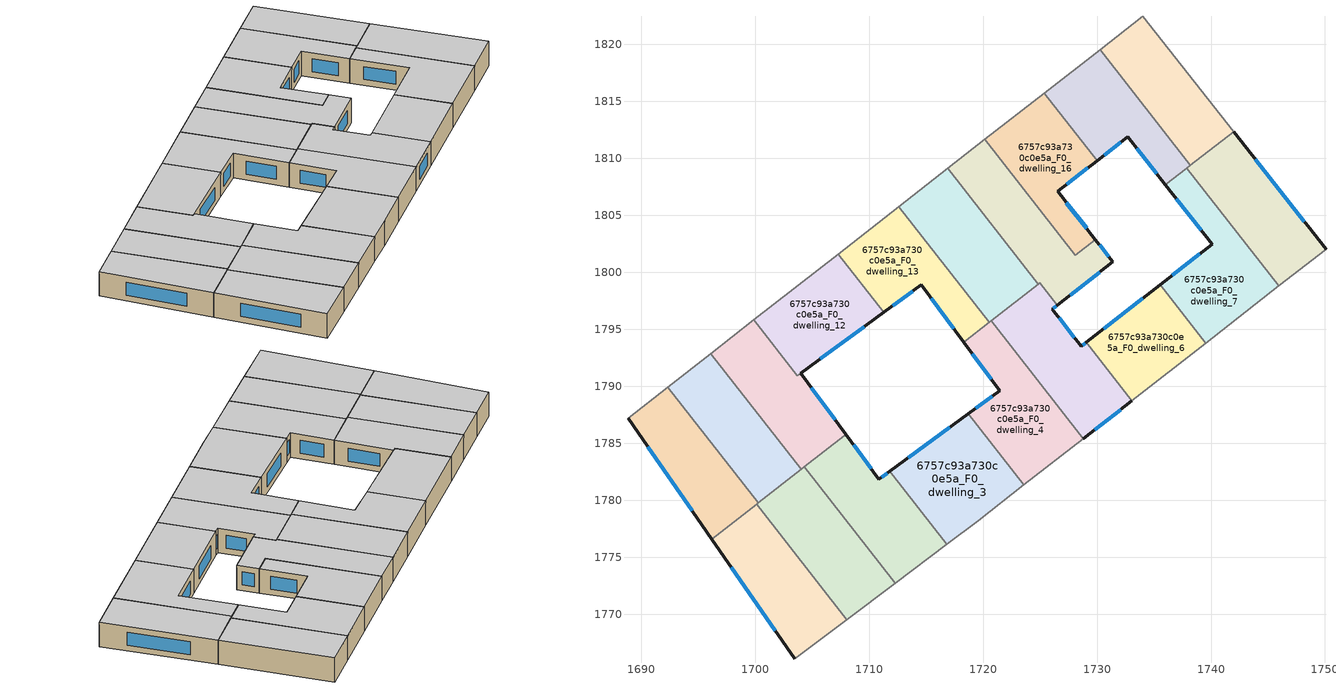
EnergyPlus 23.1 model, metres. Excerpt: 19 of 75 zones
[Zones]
6757c93a730c0e5a_F0_dwelling_0
 floor ground (EU_floor_Construction): 1700.1,1779.65 1708.03,1769.51 1703.46,1766.07 1696.18,1776.58 z0
 wall outside (EU_wall_Construction): 1696.18,1776.58 1703.46,1766.07 z0:3
 wall adiabatic (EU_wall_Construction): 1703.46,1766.07 1708.03,1769.51 z0:3
 wall to 6757c93a730c0e5a_F0_dwelling_1 (EU_wall_Construction): 1708.03,1769.51 1700.1,1779.65 z0:3
 wall to 6757c93a730c0e5a_F0_dwelling_9 (EU_wall_Construction): 1700.1,1779.65 1696.18,1776.58 z0:3
 window (EU_Window_Construction): 1697.89,1774.11 1701.75,1768.53 z0.7:2.3
 ceiling to 6757c93a730c0e5a_F1_dwelling_0 (EU_floor_Construction): 1708.03,1769.51 1700.1,1779.65 1696.18,1776.58 1703.46,1766.07 z3
6757c93a730c0e5a_F0_dwelling_1
 floor ground (EU_floor_Construction): 1704.29,1782.92 1712.27,1772.7 1708.03,1769.51 1700.1,1779.65 z0
 wall to 6757c93a730c0e5a_F0_dwelling_2 (EU_wall_Construction): 1712.27,1772.7 1704.29,1782.92 z0:3
 wall adiabatic (EU_wall_Construction): 1708.03,1769.51 1712.27,1772.7 z0:3
 wall to 6757c93a730c0e5a_F0_dwelling_10 (EU_wall_Construction): 1704.02,1782.71 1700.24,1779.76 z0:3
 wall to 6757c93a730c0e5a_F0_dwelling_9 (EU_wall_Construction): 1700.24,1779.76 1700.1,1779.65 z0:3
 wall to 6757c93a730c0e5a_F0_dwelling_11 (EU_wall_Construction): 1704.29,1782.92 1704.02,1782.71 z0:3
 ceiling to 6757c93a730c0e5a_F1_dwelling_1 (EU_floor_Construction): 1712.27,1772.7 1704.29,1782.92 1700.1,1779.65 1708.03,1769.51 z3
6757c93a730c0e5a_F0_dwelling_10
 floor ground (EU_floor_Construction): 1696.08,1792.87 1704.02,1782.71 1700.24,1779.76 1692.31,1789.92 z0
 wall to 6757c93a730c0e5a_F0_dwelling_9 (EU_wall_Construction): 1692.31,1789.92 1700.24,1779.76 z0:3
 wall adiabatic (EU_wall_Construction): 1696.08,1792.87 1692.31,1789.92 z0:3
 wall to 6757c93a730c0e5a_F0_dwelling_11 (EU_wall_Construction): 1704.02,1782.71 1696.08,1792.87 z0:3
 ceiling to 6757c93a730c0e5a_F1_dwelling_10 (EU_floor_Construction): 1704.02,1782.71 1696.08,1792.87 1692.31,1789.92 1700.24,1779.76 z3
6757c93a730c0e5a_F0_dwelling_11
 floor ground (EU_floor_Construction): 1703.99,1791.15 1707.95,1785.78 1707.79,1785.66 1704.02,1782.71 1696.08,1792.87 1699.86,1795.82 1703.68,1790.92 z0
 wall outside (EU_wall_Construction): 1707.95,1785.78 1703.99,1791.15 z0:3
 wall adiabatic (EU_wall_Construction): 1699.86,1795.82 1696.08,1792.87 z0:3
 wall to 6757c93a730c0e5a_F0_dwelling_12 (EU_wall_Construction): 1703.99,1791.15 1703.68,1790.92 1699.86,1795.82 z0:3
 wall to 6757c93a730c0e5a_F0_dwelling_2 (EU_wall_Construction): 1704.29,1782.92 1707.79,1785.66 1707.95,1785.78 z0:3
 window (EU_Window_Construction): 1707.02,1787.04 1704.92,1789.89 z0.7:2.3
 ceiling to 6757c93a730c0e5a_F1_dwelling_11 (EU_floor_Construction): 1707.79,1785.66 1707.95,1785.78 1703.99,1791.15 1703.68,1790.92 1699.86,1795.82 1696.08,1792.87 1704.02,1782.71 z3
6757c93a730c0e5a_F0_dwelling_12
 floor ground (EU_floor_Construction): 1707.27,1801.61 1711.27,1796.48 1703.68,1790.92 1699.86,1795.82 z0
 wall outside (EU_wall_Construction): 1703.99,1791.15 1711.27,1796.48 z0:3
 wall adiabatic (EU_wall_Construction): 1707.27,1801.61 1699.86,1795.82 z0:3
 wall to 6757c93a730c0e5a_F0_dwelling_13 (EU_wall_Construction): 1711.27,1796.48 1707.27,1801.61 z0:3
 window (EU_Window_Construction): 1705.7,1792.4 1709.56,1795.23 z0.7:2.3
 ceiling to 6757c93a730c0e5a_F1_dwelling_12 (EU_floor_Construction): 1711.27,1796.48 1707.27,1801.61 1699.86,1795.82 1703.68,1790.92 z3
6757c93a730c0e5a_F0_dwelling_13
 floor ground (EU_floor_Construction): 1712.6,1805.77 1720.53,1795.61 1718.3,1793.86 1714.58,1798.9 1711.27,1796.48 1707.27,1801.61 z0
 wall outside (EU_wall_Construction): 1711.27,1796.48 1714.58,1798.9 1718.3,1793.86 z0:3
 wall adiabatic (EU_wall_Construction): 1712.6,1805.77 1707.27,1801.61 z0:3
 wall to 6757c93a730c0e5a_F0_dwelling_14 (EU_wall_Construction): 1720.53,1795.61 1712.6,1805.77 z0:3
 wall to 6757c93a730c0e5a_F0_dwelling_4 (EU_wall_Construction): 1718.3,1793.86 1720.53,1795.61 z0:3
 window (EU_Window_Construction): 1715.45,1797.72 1717.42,1795.04 / 1712.05,1797.05 1713.8,1798.34 z0.7:2.3
 ceiling to 6757c93a730c0e5a_F1_dwelling_13 (EU_floor_Construction): 1720.53,1795.61 1712.6,1805.77 1707.27,1801.61 1711.27,1796.48 1714.58,1798.9 1718.3,1793.86 z3
6757c93a730c0e5a_F0_dwelling_14
 floor ground (EU_floor_Construction): 1716.88,1809.12 1724.82,1798.95 1720.53,1795.61 1712.6,1805.77 z0
 wall adiabatic (EU_wall_Construction): 1716.88,1809.12 1712.6,1805.77 z0:3
 wall to 6757c93a730c0e5a_F0_dwelling_15 (EU_wall_Construction): 1724.82,1798.95 1716.88,1809.12 z0:3
 wall to 6757c93a730c0e5a_F0_dwelling_5 (EU_wall_Construction): 1720.72,1795.75 1724.82,1798.95 z0:3
 wall to 6757c93a730c0e5a_F0_dwelling_4 (EU_wall_Construction): 1720.53,1795.61 1720.72,1795.75 z0:3
 ceiling to 6757c93a730c0e5a_F1_dwelling_14 (EU_floor_Construction): 1724.82,1798.95 1716.88,1809.12 1712.6,1805.77 1720.53,1795.61 z3
6757c93a730c0e5a_F0_dwelling_15
 floor ground (EU_floor_Construction): 1729.85,1802.88 1731.39,1800.92 1726.52,1797.12 1724.98,1799.08 1724.82,1798.95 1716.88,1809.12 1720.15,1811.66 1728.08,1801.5 z0
 wall outside (EU_wall_Construction): 1726.52,1797.12 1731.39,1800.92 1729.85,1802.88 z0:3
 wall to 6757c93a730c0e5a_F0_dwelling_16 (EU_wall_Construction): 1729.85,1802.88 1728.08,1801.5 1720.15,1811.66 z0:3
 wall to 6757c93a730c0e5a_F0_dwelling_5 (EU_wall_Construction): 1724.82,1798.95 1724.98,1799.08 1726.52,1797.12 z0:3
 wall adiabatic (EU_wall_Construction): 1720.15,1811.66 1716.88,1809.12 z0:3
 window (EU_Window_Construction): 1731.03,1801.38 1730.21,1802.42 / 1727.66,1798.01 1730.25,1800.03 z0.7:2.3
 ceiling to 6757c93a730c0e5a_F1_dwelling_15 (EU_floor_Construction): 1731.39,1800.92 1729.85,1802.88 1728.08,1801.5 1720.15,1811.66 1716.88,1809.12 1724.82,1798.95 1724.98,1799.08 1726.52,1797.12 z3
6757c93a730c0e5a_F0_dwelling_16
 floor ground (EU_floor_Construction): 1725.36,1815.73 1729.99,1809.8 1726.53,1807.1 1729.85,1802.88 1728.08,1801.5 1720.15,1811.66 z0
 wall outside (EU_wall_Construction): 1729.85,1802.88 1726.53,1807.1 1729.99,1809.8 z0:3
 wall adiabatic (EU_wall_Construction): 1725.36,1815.73 1720.15,1811.66 z0:3
 wall to 6757c93a730c0e5a_F0_dwelling_17 (EU_wall_Construction): 1729.99,1809.8 1725.36,1815.73 z0:3
 window (EU_Window_Construction): 1729.07,1803.87 1727.31,1806.11 / 1727.35,1807.74 1729.18,1809.16 z0.7:2.3
 ceiling to 6757c93a730c0e5a_F1_dwelling_16 (EU_floor_Construction): 1729.85,1802.88 1726.53,1807.1 1729.99,1809.8 1725.36,1815.73 1720.15,1811.66 1728.08,1801.5 z3
6757c93a730c0e5a_F0_dwelling_17
 floor ground (EU_floor_Construction): 1730.26,1819.56 1738.19,1809.4 1736,1807.68 1732.69,1811.9 1729.99,1809.8 1725.36,1815.73 z0
 wall outside (EU_wall_Construction): 1729.99,1809.8 1732.69,1811.9 1736,1807.68 z0:3
 wall adiabatic (EU_wall_Construction): 1730.26,1819.56 1725.36,1815.73 z0:3
 wall to 6757c93a730c0e5a_F0_dwelling_18 (EU_wall_Construction): 1738.19,1809.4 1730.26,1819.56 z0:3
 wall to 6757c93a730c0e5a_F0_dwelling_7 (EU_wall_Construction): 1736,1807.68 1737.88,1809.15 z0:3
 wall to 6757c93a730c0e5a_F0_dwelling_8 (EU_wall_Construction): 1737.88,1809.15 1738.19,1809.4 z0:3
 window (EU_Window_Construction): 1733.47,1810.91 1735.22,1808.67 / 1730.63,1810.29 1732.06,1811.4 z0.7:2.3
 ceiling to 6757c93a730c0e5a_F1_dwelling_17 (EU_floor_Construction): 1738.19,1809.4 1730.26,1819.56 1725.36,1815.73 1729.99,1809.8 1732.69,1811.9 1736,1807.68 z3
6757c93a730c0e5a_F0_dwelling_18
 floor ground (EU_floor_Construction): 1734.02,1822.5 1741.98,1812.36 1738.19,1809.4 1730.26,1819.56 z0
 wall adiabatic (EU_wall_Construction): 1741.98,1812.36 1734.02,1822.5 1730.26,1819.56 z0:3
 wall to 6757c93a730c0e5a_F0_dwelling_8 (EU_wall_Construction): 1738.19,1809.4 1741.98,1812.36 z0:3
 ceiling to 6757c93a730c0e5a_F1_dwelling_18 (EU_floor_Construction): 1741.98,1812.36 1734.02,1822.5 1730.26,1819.56 1738.19,1809.4 z3
6757c93a730c0e5a_F0_dwelling_2
 floor ground (EU_floor_Construction): 1711.82,1782.54 1716.82,1776.13 1712.27,1772.7 1704.29,1782.92 1707.95,1785.78 1710.85,1781.84 z0
 wall outside (EU_wall_Construction): 1711.82,1782.54 1710.85,1781.84 1707.95,1785.78 z0:3
 wall to 6757c93a730c0e5a_F0_dwelling_3 (EU_wall_Construction): 1716.82,1776.13 1711.82,1782.54 z0:3
 wall adiabatic (EU_wall_Construction): 1712.27,1772.7 1716.82,1776.13 z0:3
 window (EU_Window_Construction): 1710.17,1782.76 1708.63,1784.85 / 1711.59,1782.38 1711.08,1782 z0.7:2.3
 ceiling to 6757c93a730c0e5a_F1_dwelling_2 (EU_floor_Construction): 1716.82,1776.13 1711.82,1782.54 1710.85,1781.84 1707.95,1785.78 1704.29,1782.92 1712.27,1772.7 z3
6757c93a730c0e5a_F0_dwelling_3
 floor ground (EU_floor_Construction): 1718.7,1787.58 1723.58,1781.33 1719.56,1778.2 1716.82,1776.13 1711.82,1782.54 z0
 wall outside (EU_wall_Construction): 1718.7,1787.58 1711.82,1782.54 z0:3
 wall adiabatic (EU_wall_Construction): 1716.82,1776.13 1719.56,1778.2 1723.58,1781.33 z0:3
 wall to 6757c93a730c0e5a_F0_dwelling_4 (EU_wall_Construction): 1723.58,1781.33 1718.7,1787.58 z0:3
 window (EU_Window_Construction): 1717.08,1786.4 1713.43,1783.73 z0.7:2.3
 ceiling to 6757c93a730c0e5a_F1_dwelling_3 (EU_floor_Construction): 1719.56,1778.2 1723.58,1781.33 1718.7,1787.58 1711.82,1782.54 1716.82,1776.13 z3
6757c93a730c0e5a_F0_dwelling_4
 floor ground (EU_floor_Construction): 1720.72,1795.75 1728.79,1785.41 1723.58,1781.33 1718.7,1787.58 1721.44,1789.59 1718.3,1793.86 z0
 wall outside (EU_wall_Construction): 1718.3,1793.86 1721.44,1789.59 1718.7,1787.58 z0:3
 wall to 6757c93a730c0e5a_F0_dwelling_5 (EU_wall_Construction): 1728.79,1785.41 1720.72,1795.75 z0:3
 wall adiabatic (EU_wall_Construction): 1723.58,1781.33 1728.79,1785.41 z0:3
 window (EU_Window_Construction): 1720.8,1789.12 1719.34,1788.05 / 1719.04,1792.86 1720.7,1790.59 z0.7:2.3
 ceiling to 6757c93a730c0e5a_F1_dwelling_4 (EU_floor_Construction): 1728.79,1785.41 1720.72,1795.75 1718.3,1793.86 1721.44,1789.59 1718.7,1787.58 1723.58,1781.33 z3
6757c93a730c0e5a_F0_dwelling_5
 floor ground (EU_floor_Construction): 1729.07,1793.85 1733.06,1788.74 1728.79,1785.41 1720.72,1795.75 1724.98,1799.08 1726.52,1797.12 1726.06,1796.76 1728.61,1793.5 z0
 wall outside (EU_wall_Construction): 1729.07,1793.85 1728.61,1793.5 1726.06,1796.76 1726.52,1797.12 / 1728.79,1785.41 1733.06,1788.74 z0:3
 wall to 6757c93a730c0e5a_F0_dwelling_6 (EU_wall_Construction): 1733.06,1788.74 1729.07,1793.85 z0:3
 window (EU_Window_Construction): 1728.01,1794.26 1726.66,1795.99 / 1728.96,1793.77 1728.72,1793.58 / 1729.8,1786.19 1732.06,1787.95 / 1726.17,1796.84 1726.41,1797.03 z0.7:2.3
 ceiling to 6757c93a730c0e5a_F1_dwelling_5 (EU_floor_Construction): 1733.06,1788.74 1729.07,1793.85 1728.61,1793.5 1726.06,1796.76 1726.52,1797.12 1724.98,1799.08 1720.72,1795.75 1728.79,1785.41 z3
6757c93a730c0e5a_F0_dwelling_6
 floor ground (EU_floor_Construction): 1735.54,1798.9 1739.53,1793.79 1733.06,1788.74 1729.07,1793.85 z0
 wall outside (EU_wall_Construction): 1735.54,1798.9 1729.07,1793.85 z0:3
 wall to 6757c93a730c0e5a_F0_dwelling_7 (EU_wall_Construction): 1739.53,1793.79 1735.54,1798.9 z0:3
 wall adiabatic (EU_wall_Construction): 1733.06,1788.74 1739.53,1793.79 z0:3
 window (EU_Window_Construction): 1734.02,1797.71 1730.59,1795.03 z0.7:2.3
 ceiling to 6757c93a730c0e5a_F1_dwelling_6 (EU_floor_Construction): 1739.53,1793.79 1735.54,1798.9 1729.07,1793.85 1733.06,1788.74 z3
6757c93a730c0e5a_F0_dwelling_7
 floor ground (EU_floor_Construction): 1737.88,1809.15 1745.96,1798.81 1739.53,1793.79 1735.54,1798.9 1740.1,1802.46 1736,1807.68 z0
 wall outside (EU_wall_Construction): 1736,1807.68 1740.1,1802.46 1735.54,1798.9 z0:3
 wall to 6757c93a730c0e5a_F0_dwelling_8 (EU_wall_Construction): 1745.96,1798.81 1737.88,1809.15 z0:3
 wall adiabatic (EU_wall_Construction): 1739.53,1793.79 1745.96,1798.81 z0:3
 window (EU_Window_Construction): 1739.03,1801.63 1736.61,1799.73 / 1736.96,1806.46 1739.14,1803.69 z0.7:2.3
 ceiling to 6757c93a730c0e5a_F1_dwelling_7 (EU_floor_Construction): 1745.96,1798.81 1737.88,1809.15 1736,1807.68 1740.1,1802.46 1735.54,1798.9 1739.53,1793.79 z3
6757c93a730c0e5a_F0_dwelling_8
 floor ground (EU_floor_Construction): 1741.98,1812.36 1750.09,1802.04 1745.96,1798.81 1737.88,1809.15 z0
 wall outside (EU_wall_Construction): 1750.09,1802.04 1741.98,1812.36 z0:3
 wall adiabatic (EU_wall_Construction): 1745.96,1798.81 1750.09,1802.04 z0:3
 window (EU_Window_Construction): 1748.19,1804.46 1743.89,1809.93 z0.7:2.3
 ceiling to 6757c93a730c0e5a_F1_dwelling_8 (EU_floor_Construction): 1750.09,1802.04 1741.98,1812.36 1737.88,1809.15 1745.96,1798.81 z3
6757c93a730c0e5a_F0_dwelling_9
 floor ground (EU_floor_Construction): 1692.31,1789.92 1700.24,1779.76 1696.18,1776.58 1688.82,1787.2 z0
 wall outside (EU_wall_Construction): 1688.82,1787.2 1696.18,1776.58 z0:3
 wall adiabatic (EU_wall_Construction): 1692.31,1789.92 1688.82,1787.2 z0:3
 window (EU_Window_Construction): 1690.55,1784.71 1694.45,1779.08 z0.7:2.3
 ceiling to 6757c93a730c0e5a_F1_dwelling_9 (EU_floor_Construction): 1700.24,1779.76 1692.31,1789.92 1688.82,1787.2 1696.18,1776.58 z3
[Building]
EU S2 Campaign: North Axis=0; Terrain=City; Solar Distribution=FullExterior
[Site:Location]
Budapest.Ferenc.Liszt.Intl.AP: Latitude=47.437; Longitude=19.256; Time Zone=1; Elevation=185
[SizingPeriod:WeatherFileDays]
AnnualSizingPeriod: Begin Month=1; Begin Day of Month=1; End Month=12; End Day of Month=31; Day of Week for Start Day=Monday; Use Weather File Daylight Saving Period=No; Use Weather File Rain and Snow Indicators=No
[MATERIAL]
EU_InternalMass_Material: Roughness=MediumRough; Thickness=0.1; Conductivity=1; Density=1800; Specific Heat=900; Thermal Absorptance=0.9; Solar Absorptance=0.7; Visible Absorptance=0.7
[MATERIAL:NOMASS] Roughness=MediumRough; Thermal Absorptance=0.9; Solar Absorptance=0.7; Visible Absorptance=0.7
Name | Thermal Resistance
EU_wall_NoMass | 0.832559
EU_floor_NoMass | 0.872794
[WINDOWMATERIAL:SIMPLEGLAZINGSYSTEM]
EU_Window_SimpleGlazing: UFactor=2.79869; Solar Heat Gain Coefficient=0.75; Visible Transmittance=0.75
[CONSTRUCTION]
EU_wall_Construction: EU_wall_NoMass
EU_floor_Construction: EU_floor_NoMass
EU_Window_Construction: EU_Window_SimpleGlazing
EU_InternalMass_Construction: EU_InternalMass_Material
[ZONE] Type=1; Multiplier=1; Ceiling Height=autocalculate; Floor Area=autocalculate; Part of Total Floor Area=Yes
Name | Volume
6757c93a730c0e5a_F0_dwelling_0; 6757c93a730c0e5a_F0_dwelling_7; 6757c93a730c0e5a_F0_dwelling_8 | 205.863
6757c93a730c0e5a_F0_dwelling_1 | 205.871
6757c93a730c0e5a_F0_dwelling_10 | 185.297
6757c93a730c0e5a_F0_dwelling_11 | 191.164
6757c93a730c0e5a_F0_dwelling_12 | 179.444
6757c93a730c0e5a_F0_dwelling_13 | 185.317
6757c93a730c0e5a_F0_dwelling_14 | 210.431
6757c93a730c0e5a_F0_dwelling_15 | 206.361
6757c93a730c0e5a_F0_dwelling_16 | 185.303
6757c93a730c0e5a_F0_dwelling_17 | 185.299
6757c93a730c0e5a_F0_dwelling_18 | 185.287
6757c93a730c0e5a_F0_dwelling_2 | 205.906
6757c93a730c0e5a_F0_dwelling_3 | 205.851
6757c93a730c0e5a_F0_dwelling_4 | 205.868
6757c93a730c0e5a_F0_dwelling_5 | 205.886
6757c93a730c0e5a_F0_dwelling_6 | 159.665
6757c93a730c0e5a_F0_dwelling_9 | 185.279
[INTERNALMASS] Construction=EU_InternalMass_Construction
Name | Zone or ZoneList | Surface Area
6757c93a730c0e5a_F0_dwelling_0_EU_InternalMass | 6757c93a730c0e5a_F0_dwelling_0 | 68.6211
6757c93a730c0e5a_F0_dwelling_1_EU_InternalMass | 6757c93a730c0e5a_F0_dwelling_1 | 68.6238
6757c93a730c0e5a_F0_dwelling_2_EU_InternalMass | 6757c93a730c0e5a_F0_dwelling_2 | 68.6353
6757c93a730c0e5a_F0_dwelling_3_EU_InternalMass | 6757c93a730c0e5a_F0_dwelling_3 | 68.6171
6757c93a730c0e5a_F0_dwelling_4_EU_InternalMass | 6757c93a730c0e5a_F0_dwelling_4 | 68.6227
6757c93a730c0e5a_F0_dwelling_5_EU_InternalMass | 6757c93a730c0e5a_F0_dwelling_5 | 68.6287
6757c93a730c0e5a_F0_dwelling_6_EU_InternalMass | 6757c93a730c0e5a_F0_dwelling_6 | 53.2215
6757c93a730c0e5a_F0_dwelling_7_EU_InternalMass | 6757c93a730c0e5a_F0_dwelling_7 | 68.6209
6757c93a730c0e5a_F0_dwelling_8_EU_InternalMass | 6757c93a730c0e5a_F0_dwelling_8 | 68.6211
6757c93a730c0e5a_F0_dwelling_9_EU_InternalMass | 6757c93a730c0e5a_F0_dwelling_9 | 61.7597
6757c93a730c0e5a_F0_dwelling_10_EU_InternalMass | 6757c93a730c0e5a_F0_dwelling_10 | 61.7657
6757c93a730c0e5a_F0_dwelling_11_EU_InternalMass | 6757c93a730c0e5a_F0_dwelling_11 | 63.7213
6757c93a730c0e5a_F0_dwelling_12_EU_InternalMass | 6757c93a730c0e5a_F0_dwelling_12 | 59.8137
6757c93a730c0e5a_F0_dwelling_13_EU_InternalMass | 6757c93a730c0e5a_F0_dwelling_13 | 61.7723
6757c93a730c0e5a_F0_dwelling_14_EU_InternalMass | 6757c93a730c0e5a_F0_dwelling_14 | 70.1433
6757c93a730c0e5a_F0_dwelling_15_EU_InternalMass | 6757c93a730c0e5a_F0_dwelling_15 | 68.7868
6757c93a730c0e5a_F0_dwelling_16_EU_InternalMass | 6757c93a730c0e5a_F0_dwelling_16 | 61.7676
6757c93a730c0e5a_F0_dwelling_17_EU_InternalMass | 6757c93a730c0e5a_F0_dwelling_17 | 61.7666
6757c93a730c0e5a_F0_dwelling_18_EU_InternalMass | 6757c93a730c0e5a_F0_dwelling_18 | 61.7625
[OTHEREQUIPMENT] Fuel Type=Electricity; Design Level Calculation Method=Watts/Area; Power per Zone Floor Area=1; Fraction Latent=0; Fraction Radiant=0; Fraction Lost=0; Carbon Dioxide Generation Rate=0; EndUse Subcategory=EU_Step8_InternalGains
Name | Zone or ZoneList or Space or SpaceList | Schedule
EU_Step8_InternalGain_6757c93a730c0e5a_F0_dwelling_0_f000 | 6757c93a730c0e5a_F0_dwelling_0 | EU_Step8_GainSchedule_6757c93a730c0e5a_F0_dwelling_0_f000
EU_Step8_InternalGain_6757c93a730c0e5a_F0_dwelling_1_f000 | 6757c93a730c0e5a_F0_dwelling_1 | EU_Step8_GainSchedule_6757c93a730c0e5a_F0_dwelling_1_f000
EU_Step8_InternalGain_6757c93a730c0e5a_F0_dwelling_2_f000 | 6757c93a730c0e5a_F0_dwelling_2 | EU_Step8_GainSchedule_6757c93a730c0e5a_F0_dwelling_2_f000
EU_Step8_InternalGain_6757c93a730c0e5a_F0_dwelling_3_f000 | 6757c93a730c0e5a_F0_dwelling_3 | EU_Step8_GainSchedule_6757c93a730c0e5a_F0_dwelling_3_f000
EU_Step8_InternalGain_6757c93a730c0e5a_F0_dwelling_4_f000 | 6757c93a730c0e5a_F0_dwelling_4 | EU_Step8_GainSchedule_6757c93a730c0e5a_F0_dwelling_4_f000
EU_Step8_InternalGain_6757c93a730c0e5a_F0_dwelling_5_f000 | 6757c93a730c0e5a_F0_dwelling_5 | EU_Step8_GainSchedule_6757c93a730c0e5a_F0_dwelling_5_f000
EU_Step8_InternalGain_6757c93a730c0e5a_F0_dwelling_6_f000 | 6757c93a730c0e5a_F0_dwelling_6 | EU_Step8_GainSchedule_6757c93a730c0e5a_F0_dwelling_6_f000
EU_Step8_InternalGain_6757c93a730c0e5a_F0_dwelling_7_f000 | 6757c93a730c0e5a_F0_dwelling_7 | EU_Step8_GainSchedule_6757c93a730c0e5a_F0_dwelling_7_f000
EU_Step8_InternalGain_6757c93a730c0e5a_F0_dwelling_8_f000 | 6757c93a730c0e5a_F0_dwelling_8 | EU_Step8_GainSchedule_6757c93a730c0e5a_F0_dwelling_8_f000
EU_Step8_InternalGain_6757c93a730c0e5a_F0_dwelling_9_f000 | 6757c93a730c0e5a_F0_dwelling_9 | EU_Step8_GainSchedule_6757c93a730c0e5a_F0_dwelling_9_f000
EU_Step8_InternalGain_6757c93a730c0e5a_F0_dwelling_10_f000 | 6757c93a730c0e5a_F0_dwelling_10 | EU_Step8_GainSchedule_6757c93a730c0e5a_F0_dwelling_10_f000
EU_Step8_InternalGain_6757c93a730c0e5a_F0_dwelling_11_f000 | 6757c93a730c0e5a_F0_dwelling_11 | EU_Step8_GainSchedule_6757c93a730c0e5a_F0_dwelling_11_f000
EU_Step8_InternalGain_6757c93a730c0e5a_F0_dwelling_12_f000 | 6757c93a730c0e5a_F0_dwelling_12 | EU_Step8_GainSchedule_6757c93a730c0e5a_F0_dwelling_12_f000
EU_Step8_InternalGain_6757c93a730c0e5a_F0_dwelling_13_f000 | 6757c93a730c0e5a_F0_dwelling_13 | EU_Step8_GainSchedule_6757c93a730c0e5a_F0_dwelling_13_f000
EU_Step8_InternalGain_6757c93a730c0e5a_F0_dwelling_14_f000 | 6757c93a730c0e5a_F0_dwelling_14 | EU_Step8_GainSchedule_6757c93a730c0e5a_F0_dwelling_14_f000
EU_Step8_InternalGain_6757c93a730c0e5a_F0_dwelling_15_f000 | 6757c93a730c0e5a_F0_dwelling_15 | EU_Step8_GainSchedule_6757c93a730c0e5a_F0_dwelling_15_f000
EU_Step8_InternalGain_6757c93a730c0e5a_F0_dwelling_16_f000 | 6757c93a730c0e5a_F0_dwelling_16 | EU_Step8_GainSchedule_6757c93a730c0e5a_F0_dwelling_16_f000
EU_Step8_InternalGain_6757c93a730c0e5a_F0_dwelling_17_f000 | 6757c93a730c0e5a_F0_dwelling_17 | EU_Step8_GainSchedule_6757c93a730c0e5a_F0_dwelling_17_f000
EU_Step8_InternalGain_6757c93a730c0e5a_F0_dwelling_18_f000 | 6757c93a730c0e5a_F0_dwelling_18 | EU_Step8_GainSchedule_6757c93a730c0e5a_F0_dwelling_18_f000
[ZONEVENTILATION:DESIGNFLOWRATE] Schedule=EU_AlwaysOn; Design Flow Rate Calculation Method=AirChanges/Hour; Air Changes per Hour=0.475469; Ventilation Type=Natural; Fan Pressure Rise=0; Fan Total Efficiency=1; Constant Term Coefficient=1; Temperature Term Coefficient=0; Velocity Term Coefficient=0; Velocity Squared Term Coefficient=0; Minimum Indoor Temperature=-100; Maximum Indoor Temperature=100; Delta Temperature=-100; Minimum Outdoor Temperature=-100; Maximum Outdoor Temperature=100; Maximum Wind Speed=40
Name | Zone or ZoneList or Space or SpaceList
EU_ConstantAir_6757c93a730c0e5a_F0_dwelling_0 | 6757c93a730c0e5a_F0_dwelling_0
EU_ConstantAir_6757c93a730c0e5a_F0_dwelling_1 | 6757c93a730c0e5a_F0_dwelling_1
EU_ConstantAir_6757c93a730c0e5a_F0_dwelling_2 | 6757c93a730c0e5a_F0_dwelling_2
EU_ConstantAir_6757c93a730c0e5a_F0_dwelling_3 | 6757c93a730c0e5a_F0_dwelling_3
EU_ConstantAir_6757c93a730c0e5a_F0_dwelling_4 | 6757c93a730c0e5a_F0_dwelling_4
EU_ConstantAir_6757c93a730c0e5a_F0_dwelling_5 | 6757c93a730c0e5a_F0_dwelling_5
EU_ConstantAir_6757c93a730c0e5a_F0_dwelling_6 | 6757c93a730c0e5a_F0_dwelling_6
EU_ConstantAir_6757c93a730c0e5a_F0_dwelling_7 | 6757c93a730c0e5a_F0_dwelling_7
EU_ConstantAir_6757c93a730c0e5a_F0_dwelling_8 | 6757c93a730c0e5a_F0_dwelling_8
EU_ConstantAir_6757c93a730c0e5a_F0_dwelling_9 | 6757c93a730c0e5a_F0_dwelling_9
EU_ConstantAir_6757c93a730c0e5a_F0_dwelling_10 | 6757c93a730c0e5a_F0_dwelling_10
EU_ConstantAir_6757c93a730c0e5a_F0_dwelling_11 | 6757c93a730c0e5a_F0_dwelling_11
EU_ConstantAir_6757c93a730c0e5a_F0_dwelling_12 | 6757c93a730c0e5a_F0_dwelling_12
EU_ConstantAir_6757c93a730c0e5a_F0_dwelling_13 | 6757c93a730c0e5a_F0_dwelling_13
EU_ConstantAir_6757c93a730c0e5a_F0_dwelling_14 | 6757c93a730c0e5a_F0_dwelling_14
EU_ConstantAir_6757c93a730c0e5a_F0_dwelling_15 | 6757c93a730c0e5a_F0_dwelling_15
EU_ConstantAir_6757c93a730c0e5a_F0_dwelling_16 | 6757c93a730c0e5a_F0_dwelling_16
EU_ConstantAir_6757c93a730c0e5a_F0_dwelling_17 | 6757c93a730c0e5a_F0_dwelling_17
EU_ConstantAir_6757c93a730c0e5a_F0_dwelling_18 | 6757c93a730c0e5a_F0_dwelling_18
[HVACTEMPLATE:THERMOSTAT] Constant Heating Setpoint=20; Constant Cooling Setpoint=50
EU_HeatOnly_6757c93a730c0e5a_F0_dwelling_0; EU_HeatOnly_6757c93a730c0e5a_F0_dwelling_1; EU_HeatOnly_6757c93a730c0e5a_F0_dwelling_2; EU_HeatOnly_6757c93a730c0e5a_F0_dwelling_3; EU_HeatOnly_6757c93a730c0e5a_F0_dwelling_4; EU_HeatOnly_6757c93a730c0e5a_F0_dwelling_5; EU_HeatOnly_6757c93a730c0e5a_F0_dwelling_6; EU_HeatOnly_6757c93a730c0e5a_F0_dwelling_7; EU_HeatOnly_6757c93a730c0e5a_F0_dwelling_8; EU_HeatOnly_6757c93a730c0e5a_F0_dwelling_9; EU_HeatOnly_6757c93a730c0e5a_F0_dwelling_10; EU_HeatOnly_6757c93a730c0e5a_F0_dwelling_11; EU_HeatOnly_6757c93a730c0e5a_F0_dwelling_12; EU_HeatOnly_6757c93a730c0e5a_F0_dwelling_13; EU_HeatOnly_6757c93a730c0e5a_F0_dwelling_14; EU_HeatOnly_6757c93a730c0e5a_F0_dwelling_15; EU_HeatOnly_6757c93a730c0e5a_F0_dwelling_16; EU_HeatOnly_6757c93a730c0e5a_F0_dwelling_17; EU_HeatOnly_6757c93a730c0e5a_F0_dwelling_18; EU_HeatOnly_6757c93a730c0e5a_F1_dwelling_0; EU_HeatOnly_6757c93a730c0e5a_F1_dwelling_1; EU_HeatOnly_6757c93a730c0e5a_F1_dwelling_2; EU_HeatOnly_6757c93a730c0e5a_F1_dwelling_3; EU_HeatOnly_6757c93a730c0e5a_F1_dwelling_4; EU_HeatOnly_6757c93a730c0e5a_F1_dwelling_5; EU_HeatOnly_6757c93a730c0e5a_F1_dwelling_6; EU_HeatOnly_6757c93a730c0e5a_F1_dwelling_7; EU_HeatOnly_6757c93a730c0e5a_F1_dwelling_8; EU_HeatOnly_6757c93a730c0e5a_F1_dwelling_9; EU_HeatOnly_6757c93a730c0e5a_F1_dwelling_10; EU_HeatOnly_6757c93a730c0e5a_F1_dwelling_11; EU_HeatOnly_6757c93a730c0e5a_F1_dwelling_12; EU_HeatOnly_6757c93a730c0e5a_F1_dwelling_13; EU_HeatOnly_6757c93a730c0e5a_F1_dwelling_14; EU_HeatOnly_6757c93a730c0e5a_F1_dwelling_15; EU_HeatOnly_6757c93a730c0e5a_F1_dwelling_16; EU_HeatOnly_6757c93a730c0e5a_F1_dwelling_17; EU_HeatOnly_6757c93a730c0e5a_F1_dwelling_18; EU_HeatOnly_6757c93a730c0e5a_F2_dwelling_0; EU_HeatOnly_6757c93a730c0e5a_F2_dwelling_1; EU_HeatOnly_6757c93a730c0e5a_F2_dwelling_2; EU_HeatOnly_6757c93a730c0e5a_F2_dwelling_3; EU_HeatOnly_6757c93a730c0e5a_F2_dwelling_4; EU_HeatOnly_6757c93a730c0e5a_F2_dwelling_5; EU_HeatOnly_6757c93a730c0e5a_F2_dwelling_6; EU_HeatOnly_6757c93a730c0e5a_F2_dwelling_7; EU_HeatOnly_6757c93a730c0e5a_F2_dwelling_8; EU_HeatOnly_6757c93a730c0e5a_F2_dwelling_9; EU_HeatOnly_6757c93a730c0e5a_F2_dwelling_10; EU_HeatOnly_6757c93a730c0e5a_F2_dwelling_11; EU_HeatOnly_6757c93a730c0e5a_F2_dwelling_12; EU_HeatOnly_6757c93a730c0e5a_F2_dwelling_13; EU_HeatOnly_6757c93a730c0e5a_F2_dwelling_14; EU_HeatOnly_6757c93a730c0e5a_F2_dwelling_15; EU_HeatOnly_6757c93a730c0e5a_F2_dwelling_16; EU_HeatOnly_6757c93a730c0e5a_F2_dwelling_17; EU_HeatOnly_6757c93a730c0e5a_F2_dwelling_18; EU_HeatOnly_6757c93a730c0e5a_F3_dwelling_0; EU_HeatOnly_6757c93a730c0e5a_F3_dwelling_1; EU_HeatOnly_6757c93a730c0e5a_F3_dwelling_2; EU_HeatOnly_6757c93a730c0e5a_F3_dwelling_3; EU_HeatOnly_6757c93a730c0e5a_F3_dwelling_4; EU_HeatOnly_6757c93a730c0e5a_F3_dwelling_5; EU_HeatOnly_6757c93a730c0e5a_F3_dwelling_6; EU_HeatOnly_6757c93a730c0e5a_F3_dwelling_7; EU_HeatOnly_6757c93a730c0e5a_F3_dwelling_8; EU_HeatOnly_6757c93a730c0e5a_F3_dwelling_9; EU_HeatOnly_6757c93a730c0e5a_F3_dwelling_10; EU_HeatOnly_6757c93a730c0e5a_F3_dwelling_11; EU_HeatOnly_6757c93a730c0e5a_F3_dwelling_12; EU_HeatOnly_6757c93a730c0e5a_F3_dwelling_13; EU_HeatOnly_6757c93a730c0e5a_F3_dwelling_14; EU_HeatOnly_6757c93a730c0e5a_F3_dwelling_15; EU_HeatOnly_6757c93a730c0e5a_F3_dwelling_16; EU_HeatOnly_6757c93a730c0e5a_F3_dwelling_17
[HVACTEMPLATE:ZONE:IDEALLOADSAIRSYSTEM] System Availability Schedule=EU_AlwaysOn; Maximum Heating Supply Air Temperature=50; Minimum Cooling Supply Air Temperature=13; Maximum Heating Supply Air Humidity Ratio=0.0156; Minimum Cooling Supply Air Humidity Ratio=0.0077; Heating Limit=NoLimit; Cooling Limit=NoLimit; Heating Availability Schedule=EU_AlwaysOn; Cooling Availability Schedule=EU_CoolingOff; Dehumidification Control Type=ConstantSensibleHeatRatio; Cooling Sensible Heat Ratio=0.7; Dehumidification Setpoint=60; Humidification Control Type=None; Humidification Setpoint=30; Outdoor Air Method=None; Outdoor Air Flow Rate per Person=0.00944; Outdoor Air Flow Rate per Zone Floor Area=0; Outdoor Air Flow Rate per Zone=0; Demand Controlled Ventilation Type=None; Outdoor Air Economizer Type=NoEconomizer; Heat Recovery Type=None; Sensible Heat Recovery Effectiveness=0.7; Latent Heat Recovery Effectiveness=0.65
Name | Template Thermostat
6757c93a730c0e5a_F0_dwelling_0 | EU_HeatOnly_6757c93a730c0e5a_F0_dwelling_0
6757c93a730c0e5a_F0_dwelling_1 | EU_HeatOnly_6757c93a730c0e5a_F0_dwelling_1
6757c93a730c0e5a_F0_dwelling_2 | EU_HeatOnly_6757c93a730c0e5a_F0_dwelling_2
6757c93a730c0e5a_F0_dwelling_3 | EU_HeatOnly_6757c93a730c0e5a_F0_dwelling_3
6757c93a730c0e5a_F0_dwelling_4 | EU_HeatOnly_6757c93a730c0e5a_F0_dwelling_4
6757c93a730c0e5a_F0_dwelling_5 | EU_HeatOnly_6757c93a730c0e5a_F0_dwelling_5
6757c93a730c0e5a_F0_dwelling_6 | EU_HeatOnly_6757c93a730c0e5a_F0_dwelling_6
6757c93a730c0e5a_F0_dwelling_7 | EU_HeatOnly_6757c93a730c0e5a_F0_dwelling_7
6757c93a730c0e5a_F0_dwelling_8 | EU_HeatOnly_6757c93a730c0e5a_F0_dwelling_8
6757c93a730c0e5a_F0_dwelling_9 | EU_HeatOnly_6757c93a730c0e5a_F0_dwelling_9
6757c93a730c0e5a_F0_dwelling_10 | EU_HeatOnly_6757c93a730c0e5a_F0_dwelling_10
6757c93a730c0e5a_F0_dwelling_11 | EU_HeatOnly_6757c93a730c0e5a_F0_dwelling_11
6757c93a730c0e5a_F0_dwelling_12 | EU_HeatOnly_6757c93a730c0e5a_F0_dwelling_12
6757c93a730c0e5a_F0_dwelling_13 | EU_HeatOnly_6757c93a730c0e5a_F0_dwelling_13
6757c93a730c0e5a_F0_dwelling_14 | EU_HeatOnly_6757c93a730c0e5a_F0_dwelling_14
6757c93a730c0e5a_F0_dwelling_15 | EU_HeatOnly_6757c93a730c0e5a_F0_dwelling_15
6757c93a730c0e5a_F0_dwelling_16 | EU_HeatOnly_6757c93a730c0e5a_F0_dwelling_16
6757c93a730c0e5a_F0_dwelling_17 | EU_HeatOnly_6757c93a730c0e5a_F0_dwelling_17
6757c93a730c0e5a_F0_dwelling_18 | EU_HeatOnly_6757c93a730c0e5a_F0_dwelling_18
[SIZING:ZONE] Zone Cooling Design Supply Air Temperature Input Method=SupplyAirTemperature; Zone Cooling Design Supply Air Temperature=13; Zone Heating Design Supply Air Temperature Input Method=SupplyAirTemperature; Zone Heating Design Supply Air Temperature=50; Zone Cooling Design Supply Air Humidity Ratio=0.008; Zone Heating Design Supply Air Humidity Ratio=0.008; Cooling Design Air Flow Method=DesignDay; Cooling Design Air Flow Rate=0; Cooling Minimum Air Flow per Zone Floor Area=0.000762; Cooling Minimum Air Flow=0; Cooling Minimum Air Flow Fraction=0.2; Heating Design Air Flow Method=DesignDay; Heating Design Air Flow Rate=0; Heating Maximum Air Flow per Zone Floor Area=0.002032; Heating Maximum Air Flow=0.141576; Heating Maximum Air Flow Fraction=0.3; Account for Dedicated Outdoor Air System=No; Dedicated Outdoor Air System Control Strategy=NeutralSupplyAir; Dedicated Outdoor Air Low Setpoint Temperature for Design=autosize; Dedicated Outdoor Air High Setpoint Temperature for Design=autosize; Zone Load Sizing Method=Sensible Load Only No Latent Load; Zone Latent Cooling Design Supply Air Humidity Ratio Input Method=HumidityRatioDifference; Zone Cooling Design Supply Air Humidity Ratio Difference=0.005; Zone Latent Heating Design Supply Air Humidity Ratio Input Method=HumidityRatioDifference; Zone Humidification Design Supply Air Humidity Ratio Difference=0.005
6757c93a730c0e5a_F0_dwelling_0; 6757c93a730c0e5a_F0_dwelling_1; 6757c93a730c0e5a_F0_dwelling_2; 6757c93a730c0e5a_F0_dwelling_3; 6757c93a730c0e5a_F0_dwelling_4; 6757c93a730c0e5a_F0_dwelling_5; 6757c93a730c0e5a_F0_dwelling_6; 6757c93a730c0e5a_F0_dwelling_7; 6757c93a730c0e5a_F0_dwelling_8; 6757c93a730c0e5a_F0_dwelling_9; 6757c93a730c0e5a_F0_dwelling_10; 6757c93a730c0e5a_F0_dwelling_11; 6757c93a730c0e5a_F0_dwelling_12; 6757c93a730c0e5a_F0_dwelling_13; 6757c93a730c0e5a_F0_dwelling_14; 6757c93a730c0e5a_F0_dwelling_15; 6757c93a730c0e5a_F0_dwelling_16; 6757c93a730c0e5a_F0_dwelling_17; 6757c93a730c0e5a_F0_dwelling_18
[SCHEDULE:CONSTANT]
Name | Hourly Value
EU_AlwaysOn | 1
EU_CoolingOff | 0
[SCHEDULE:FILE] Column Number=1; Rows to Skip at Top=0; Number of Hours of Data=8760; Column Separator=Comma; Interpolate to Timestep=No; Minutes per Item=60; Adjust Schedule for Daylight Savings=Yes
Name | File
EU_Step8_GainSchedule_6757c93a730c0e5a_F0_dwelling_0_f000 | ../../schedules/6757c93a730c0e5a/6757c93a730c0e5a_F0_dwelling_0_f000_gain.csv
EU_Step8_GainSchedule_6757c93a730c0e5a_F0_dwelling_1_f000 | ../../schedules/6757c93a730c0e5a/6757c93a730c0e5a_F0_dwelling_1_f000_gain.csv
EU_Step8_GainSchedule_6757c93a730c0e5a_F0_dwelling_2_f000 | ../../schedules/6757c93a730c0e5a/6757c93a730c0e5a_F0_dwelling_2_f000_gain.csv
EU_Step8_GainSchedule_6757c93a730c0e5a_F0_dwelling_3_f000 | ../../schedules/6757c93a730c0e5a/6757c93a730c0e5a_F0_dwelling_3_f000_gain.csv
EU_Step8_GainSchedule_6757c93a730c0e5a_F0_dwelling_4_f000 | ../../schedules/6757c93a730c0e5a/6757c93a730c0e5a_F0_dwelling_4_f000_gain.csv
EU_Step8_GainSchedule_6757c93a730c0e5a_F0_dwelling_5_f000 | ../../schedules/6757c93a730c0e5a/6757c93a730c0e5a_F0_dwelling_5_f000_gain.csv
EU_Step8_GainSchedule_6757c93a730c0e5a_F0_dwelling_6_f000 | ../../schedules/6757c93a730c0e5a/6757c93a730c0e5a_F0_dwelling_6_f000_gain.csv
EU_Step8_GainSchedule_6757c93a730c0e5a_F0_dwelling_7_f000 | ../../schedules/6757c93a730c0e5a/6757c93a730c0e5a_F0_dwelling_7_f000_gain.csv
EU_Step8_GainSchedule_6757c93a730c0e5a_F0_dwelling_8_f000 | ../../schedules/6757c93a730c0e5a/6757c93a730c0e5a_F0_dwelling_8_f000_gain.csv
EU_Step8_GainSchedule_6757c93a730c0e5a_F0_dwelling_9_f000 | ../../schedules/6757c93a730c0e5a/6757c93a730c0e5a_F0_dwelling_9_f000_gain.csv
EU_Step8_GainSchedule_6757c93a730c0e5a_F0_dwelling_10_f000 | ../../schedules/6757c93a730c0e5a/6757c93a730c0e5a_F0_dwelling_10_f000_gain.csv
EU_Step8_GainSchedule_6757c93a730c0e5a_F0_dwelling_11_f000 | ../../schedules/6757c93a730c0e5a/6757c93a730c0e5a_F0_dwelling_11_f000_gain.csv
EU_Step8_GainSchedule_6757c93a730c0e5a_F0_dwelling_12_f000 | ../../schedules/6757c93a730c0e5a/6757c93a730c0e5a_F0_dwelling_12_f000_gain.csv
EU_Step8_GainSchedule_6757c93a730c0e5a_F0_dwelling_13_f000 | ../../schedules/6757c93a730c0e5a/6757c93a730c0e5a_F0_dwelling_13_f000_gain.csv
EU_Step8_GainSchedule_6757c93a730c0e5a_F0_dwelling_14_f000 | ../../schedules/6757c93a730c0e5a/6757c93a730c0e5a_F0_dwelling_14_f000_gain.csv
EU_Step8_GainSchedule_6757c93a730c0e5a_F0_dwelling_15_f000 | ../../schedules/6757c93a730c0e5a/6757c93a730c0e5a_F0_dwelling_15_f000_gain.csv
EU_Step8_GainSchedule_6757c93a730c0e5a_F0_dwelling_16_f000 | ../../schedules/6757c93a730c0e5a/6757c93a730c0e5a_F0_dwelling_16_f000_gain.csv
EU_Step8_GainSchedule_6757c93a730c0e5a_F0_dwelling_17_f000 | ../../schedules/6757c93a730c0e5a/6757c93a730c0e5a_F0_dwelling_17_f000_gain.csv
EU_Step8_GainSchedule_6757c93a730c0e5a_F0_dwelling_18_f000 | ../../schedules/6757c93a730c0e5a/6757c93a730c0e5a_F0_dwelling_18_f000_gain.csv
